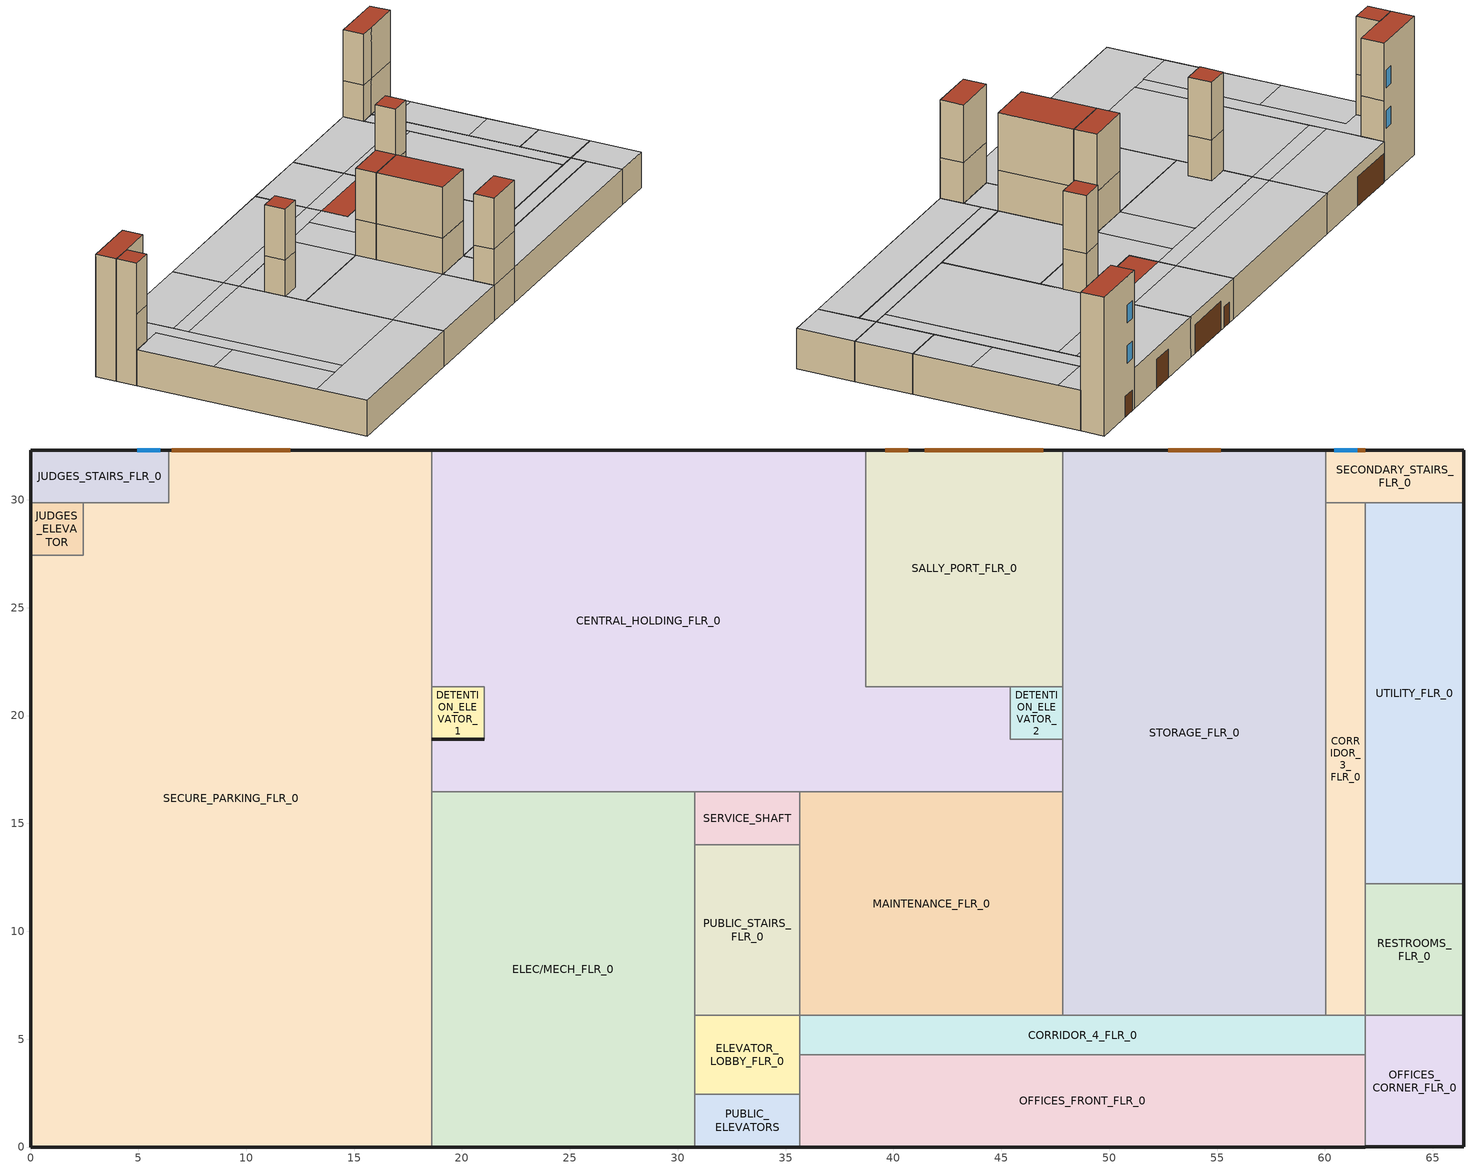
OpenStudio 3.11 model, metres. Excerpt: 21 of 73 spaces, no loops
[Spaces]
SECURE_PARKING_FLR_0
 floor ground (Foundation F 1.26W/m*K Perim 58.22m Area 579.16m2): 18.59,32.31 18.59,0 0,0 0,27.43 2.44,27.43 2.44,29.87 6.4,29.87 6.4,32.31 z0
 wall outside: 0,27.43 0,0 18.59,0 / 18.59,32.31 6.4,32.31 z0:4.27
 wall to CENTRAL_HOLDING_FLR_0: 18.59,21.34 18.59,32.31 / 18.59,16.46 18.59,18.9 z0:4.27
 wall to DETENTION_ELEVATOR_1: 18.59,18.9 18.59,21.34 z0:4.27
 wall to ELEC/MECH_FLR_0: 18.59,0 18.59,16.46 z0:4.27
 wall to JUDGES_ELEVATOR: 2.44,29.87 2.44,27.43 0,27.43 z0:4.27
 wall to JUDGES_STAIRS_FLR_0: 6.4,32.31 6.4,29.87 2.44,29.87 z0:4.27
 door: 12.04,32.31 6.55,32.31 z0:3.05
 ceiling to RESTROOMS_1_FLR_1: 4.57,6.1 4.57,18.29 0,18.29 0,6.1 z4.27
 ceiling to CLERK_1_FLR_1: 18.59,6.1 18.59,24.38 6.4,24.38 6.4,6.1 z4.27
 ceiling to CORRIDOR_2_FLR_1: 18.59,24.38 18.59,26.21 6.4,26.21 6.4,24.38 z4.27
 ceiling to ENTRANCE_LOBBY_FLR_1: 18.59,0 18.59,6.1 0,6.1 0,0 z4.27
 ceiling to CORRIDOR_1_FLR_1: 6.4,6.1 6.4,29.87 2.44,29.87 2.44,27.43 4.57,27.43 4.57,6.1 z4.27
 ceiling to CONFERENCE_FLR_1: 4.57,18.29 4.57,27.43 0,27.43 0,18.29 z4.27
 ceiling to COURT_ADMIN_FLR_1: 18.59,26.21 18.59,32.31 6.4,32.31 6.4,26.21 z4.27
ELEC/MECH_FLR_0
 floor ground (Foundation F 1.26W/m*K Perim 12.19m Area 200.67m2): 30.78,16.46 30.78,0 18.59,0 18.59,16.46 z0
 wall outside: 18.59,0 30.78,0 z0:4.27
 wall to CENTRAL_HOLDING_FLR_0: 30.78,16.46 18.59,16.46 z0:4.27
 wall to SERVICE_SHAFT: 30.78,14.02 30.78,16.46 z0:4.27
 wall to PUBLIC_STAIRS_FLR_0: 30.78,6.1 30.78,14.02 z0:4.27
 wall to ELEVATOR_LOBBY_FLR_0: 30.78,2.44 30.78,6.1 z0:4.27
 wall to PUBLIC_ELEVATORS: 30.78,0 30.78,2.44 z0:4.27
 ceiling to ENTRANCE_LOBBY_FLR_1: 30.78,0 30.78,6.1 18.59,6.1 18.59,0 z4.27
 ceiling to CLERK_2_FLR_1: 30.78,6.1 30.78,16.46 18.59,16.46 18.59,6.1 z4.27
PUBLIC_ELEVATORS
 floor ground (Foundation F 1.26W/m*K Perim 4.88m Area 11.89m2): 35.66,2.44 35.66,0 30.78,0 30.78,2.44 z0
 wall outside: 30.78,0 35.66,0 z0:4.27; 30.78,0 35.66,0 z8.53:14.63
 wall to ELEVATOR_LOBBY_FLR_1: 35.66,2.44 30.78,2.44 z4.27:8.53
 wall to OFFICE_1_FLR_1: 35.66,0 35.66,2.44 z4.27:8.53
 wall to SECURITY_SCREENING_FLR_1: 30.78,0 35.66,0 z4.27:8.53
 wall to ENTRANCE_LOBBY_FLR_1: 30.78,2.44 30.78,0 z4.27:8.53
 wall to COURTROOM_WAITING_1_FLR2: 30.78,2.44 30.78,0 z8.53:14.63
 wall to OFFICES_FRONT_FLR_0: 35.66,0 35.66,2.44 z0:4.27
 wall to COURTROOM_WAITING_2_FLR2: 35.66,0 35.66,2.44 z8.53:14.63
 wall to ELEVATOR_LOBBY_FLR_0: 35.66,2.44 30.78,2.44 z0:4.27
 wall to ELEVATOR_LOBBY_FLR_2: 35.66,2.44 30.78,2.44 z8.53:14.63
 roof outside: 35.66,0 35.66,2.44 30.78,2.44 30.78,0 z14.63
OFFICES_FRONT_FLR_0
 floor ground (Foundation F 1.26W/m*K Perim 26.21m Area 111.86m2): 61.87,4.27 61.87,0 35.66,0 35.66,4.27 z0
 wall outside: 35.66,0 61.87,0 z0:4.27
 wall to ELEVATOR_LOBBY_FLR_0: 35.66,4.27 35.66,2.44 z0:4.27
 wall to CORRIDOR_4_FLR_0: 61.87,4.27 35.66,4.27 z0:4.27
 wall to OFFICES_CORNER_FLR_0: 61.87,0 61.87,4.27 z0:4.27
 ceiling to OFFICE_1_FLR_1: 61.87,0 61.87,4.27 35.66,4.27 35.66,0 z4.27
OFFICES_CORNER_FLR_0
 floor ground (Foundation F 1.26W/m*K Perim 10.67m Area 27.87m2): 66.45,6.1 66.45,0 61.87,0 61.87,6.1 z0
 wall outside: 61.87,0 66.45,0 66.45,6.1 z0:4.27
 wall to CORRIDOR_4_FLR_0: 61.87,6.1 61.87,4.27 z0:4.27
 wall to RESTROOMS_FLR_0: 66.45,6.1 61.87,6.1 z0:4.27
 ceiling to OFFICE_2_FLR_1: 66.45,0 66.45,6.1 61.87,6.1 61.87,0 z4.27
ELEVATOR_LOBBY_FLR_0
 floor ground (Foundation F 1.26W/m*K Perim 0.0m Area 17.84m2): 35.66,6.1 35.66,2.44 30.78,2.44 30.78,6.1 z0
 wall to PUBLIC_STAIRS_FLR_0: 35.66,6.1 30.78,6.1 z0:4.27
 wall to CORRIDOR_4_FLR_0: 35.66,4.27 35.66,6.1 z0:4.27
 ceiling to ELEVATOR_LOBBY_FLR_1: 35.66,2.44 35.66,6.1 30.78,6.1 30.78,2.44 z4.27
CORRIDOR_4_FLR_0
 floor ground (Foundation F 1.26W/m*K Perim 0.0m Area 47.94m2): 61.87,6.1 61.87,4.27 35.66,4.27 35.66,6.1 z0
 wall to MAINTENANCE_FLR_0: 47.85,6.1 35.66,6.1 z0:4.27
 wall to STORAGE_FLR_0: 60.05,6.1 47.85,6.1 z0:4.27
 wall to CORRIDOR_3_FLR_0: 61.87,6.1 60.05,6.1 z0:4.27
 ceiling to CORRIDOR_4_FLR_1: 61.87,4.27 61.87,6.1 35.66,6.1 35.66,4.27 z4.27
PUBLIC_STAIRS_FLR_0
 floor ground (Foundation F 1.26W/m*K Perim 0.0m Area 38.65m2): 35.66,14.02 35.66,6.1 30.78,6.1 30.78,14.02 z0
 wall to SERVICE_SHAFT: 35.66,14.02 30.78,14.02 z0:14.63
 wall to LAW_LIBRARY_FLR_1: 35.66,6.1 35.66,14.02 z4.27:8.53
 wall to ELEVATOR_LOBBY_FLR_1: 30.78,6.1 35.66,6.1 z4.27:8.53
 wall to CLERK_2_FLR_1: 30.78,14.02 30.78,6.1 z4.27:8.53
 wall to MAINTENANCE_FLR_0: 35.66,6.1 35.66,14.02 z0:4.27
 wall to ELEVATOR_LOBBY_FLR_2: 30.78,6.1 35.66,6.1 z8.53:14.63
 wall to COURTROOM_2_FLR_2: 30.78,14.02 30.78,6.1 z8.53:14.63
 wall to COURTROOM_3_FLR_2: 35.66,6.1 35.66,14.02 z8.53:14.63
 roof outside: 35.66,6.1 35.66,14.02 30.78,14.02 30.78,6.1 z14.63
MAINTENANCE_FLR_0
 floor ground (Foundation F 1.26W/m*K Perim 0.0m Area 126.35m2): 47.85,16.46 47.85,6.1 35.66,6.1 35.66,16.46 z0
 wall to CENTRAL_HOLDING_FLR_0: 47.85,16.46 35.66,16.46 z0:4.27
 wall to STORAGE_FLR_0: 47.85,6.1 47.85,16.46 z0:4.27
 wall to SERVICE_SHAFT: 35.66,16.46 35.66,14.02 z0:4.27
 ceiling to LAW_LIBRARY_FLR_1: 47.85,6.1 47.85,16.46 35.66,16.46 35.66,6.1 z4.27
STORAGE_FLR_0
 floor ground (Foundation F 1.26W/m*K Perim 12.19m Area 319.59m2): 60.05,32.31 60.05,6.1 47.85,6.1 47.85,32.31 z0
 wall outside: 60.05,32.31 47.85,32.31 z0:4.27
 wall to CENTRAL_HOLDING_FLR_0: 47.85,18.9 47.85,16.46 z0:4.27
 wall to DETENTION_ELEVATOR_2: 47.85,21.34 47.85,18.9 z0:4.27
 wall to SALLY_PORT_FLR_0: 47.85,32.31 47.85,21.34 z0:4.27
 wall to SECONDARY_STAIRS_FLR_0: 60.05,29.87 60.05,32.31 z0:4.27
 wall to CORRIDOR_3_FLR_0: 60.05,6.1 60.05,29.87 z0:4.27
 door: 55.17,32.31 52.73,32.31 z0:3.05
 ceiling to CORRIDOR_2_FLR_1: 60.05,24.38 60.05,26.21 47.85,26.21 47.85,24.38 z4.27
 ceiling to COURT_ADMIN_FLR_1: 60.05,26.21 60.05,32.31 47.85,32.31 47.85,26.21 z4.27
 ceiling to JURY_ASSEMBLY_FLR_1: 60.05,6.1 60.05,24.38 47.85,24.38 47.85,6.1 z4.27
CORRIDOR_3_FLR_0
 floor ground (Foundation F 1.26W/m*K Perim 0.0m Area 43.48m2): 61.87,29.87 61.87,6.1 60.05,6.1 60.05,29.87 z0
 wall to SECONDARY_STAIRS_FLR_0: 61.87,29.87 60.05,29.87 z0:4.27
 wall to UTILITY_FLR_0: 61.87,12.19 61.87,29.87 z0:4.27
 wall to RESTROOMS_FLR_0: 61.87,6.1 61.87,12.19 z0:4.27
 ceiling to CORRIDOR_3_FLR_1: 61.87,6.1 61.87,29.87 60.05,29.87 60.05,6.1 z4.27
RESTROOMS_FLR_0
 floor ground (Foundation F 1.26W/m*K Perim 6.1m Area 27.87m2): 66.45,12.19 66.45,6.1 61.87,6.1 61.87,12.19 z0
 wall outside: 66.45,6.1 66.45,12.19 z0:4.27
 wall to UTILITY_FLR_0: 66.45,12.19 61.87,12.19 z0:4.27
 ceiling to RESTROOMS_2_FLR_1: 66.45,6.1 66.45,12.19 61.87,12.19 61.87,6.1 z4.27
UTILITY_FLR_0
 floor ground (Foundation F 1.26W/m*K Perim 17.68m Area 80.83m2): 66.45,29.87 66.45,12.19 61.87,12.19 61.87,29.87 z0
 wall outside: 66.45,12.19 66.45,29.87 z0:4.27
 wall to SECONDARY_STAIRS_FLR_0: 66.45,29.87 61.87,29.87 z0:4.27
 ceiling to RESTROOMS_2_FLR_1: 66.45,12.19 66.45,18.29 61.87,18.29 61.87,12.19 z4.27
 ceiling to BREAK_ROOM_FLR_1: 66.45,18.29 66.45,27.43 61.87,27.43 61.87,18.29 z4.27
 ceiling to UTILITY_FLR_1: 66.45,27.43 66.45,29.87 61.87,29.87 61.87,27.43 z4.27
SERVICE_SHAFT
 floor ground (Foundation F 1.26W/m*K Perim 0.0m Area 11.89m2): 35.66,16.46 35.66,14.02 30.78,14.02 30.78,16.46 z0
 wall to STORAGE_FLR_1: 35.66,16.46 30.78,16.46 z4.27:8.53
 wall to LAW_LIBRARY_FLR_1: 35.66,14.02 35.66,16.46 z4.27:8.53
 wall to CLERK_2_FLR_1: 30.78,16.46 30.78,14.02 z4.27:8.53
 wall to COURTROOM_2_FLR_2: 30.78,16.46 30.78,14.02 z8.53:14.63
 wall to CENTRAL_HOLDING_FLR_0: 35.66,16.46 30.78,16.46 z0:4.27
 wall to STORAGE_FLR_2: 35.66,16.46 30.78,16.46 z8.53:14.63
 wall to COURTROOM_3_FLR_2: 35.66,14.02 35.66,16.46 z8.53:14.63
 roof outside: 35.66,14.02 35.66,16.46 30.78,16.46 30.78,14.02 z14.63
CENTRAL_HOLDING_FLR_0
 floor ground (Foundation F 1.26W/m*K Perim 22.56m Area 351.55m2): 38.71,32.31 38.71,21.34 45.42,21.34 45.42,18.9 47.85,18.9 47.85,16.46 18.59,16.46 18.59,18.9 21.03,18.9 21.03,21.34 18.59,21.34 18.59,32.31 z0
 wall outside: 21.03,18.9 18.59,18.9 / 38.71,32.31 18.59,32.31 z0:4.27
 wall to DETENTION_ELEVATOR_1: 18.59,21.34 21.03,21.34 21.03,18.9 z0:4.27
 wall to SALLY_PORT_FLR_0: 45.42,21.34 38.71,21.34 38.71,32.31 z0:4.27
 wall to DETENTION_ELEVATOR_2: 47.85,18.9 45.42,18.9 45.42,21.34 z0:4.27
 ceiling to LAW_LIBRARY_FLR_1: 47.85,16.46 47.85,18.9 45.42,18.9 45.42,21.34 38.71,21.34 38.71,24.38 35.66,24.38 35.66,16.46 z4.27
 ceiling to CORRIDOR_2_FLR_1: 38.71,24.38 38.71,26.21 18.59,26.21 18.59,24.38 z4.27
 ceiling to CLERK_2_FLR_1: 30.78,16.46 30.78,24.38 18.59,24.38 18.59,21.34 21.03,21.34 21.03,18.9 18.59,18.9 18.59,16.46 z4.27
 ceiling to COURT_ADMIN_FLR_1: 38.71,26.21 38.71,32.31 18.59,32.31 18.59,26.21 z4.27
 ceiling to STORAGE_FLR_1: 35.66,16.46 35.66,24.38 30.78,24.38 30.78,16.46 z4.27
DETENTION_ELEVATOR_1
 floor ground (Foundation F 1.26W/m*K Perim 0.0m Area 5.95m2): 21.03,21.34 21.03,18.9 18.59,18.9 18.59,21.34 z0
 wall outside: 18.59,18.9 21.03,18.9 z8.53:14.63
 wall to CLERK_2_FLR_1: 18.59,18.9 21.03,18.9 21.03,21.34 18.59,21.34 z4.27:8.53
 wall to CLERK_1_FLR_1: 18.59,21.34 18.59,18.9 z4.27:8.53
 wall to A/V_EVIDENCE_STORAGE_1_FLR_2: 21.03,21.34 18.59,21.34 z8.53:14.63
 wall to COURTFLOOR_HOLDING_1_FLR_2: 18.59,21.34 18.59,18.9 z8.53:14.63
 wall to COURTROOM_2_FLR_2: 21.03,18.9 21.03,21.34 z8.53:14.63
 roof outside: 21.03,18.9 21.03,21.34 18.59,21.34 18.59,18.9 z14.63
DETENTION_ELEVATOR_2
 floor ground (Foundation F 1.26W/m*K Perim 0.0m Area 5.95m2): 45.42,21.34 47.85,21.34 47.85,18.9 45.42,18.9 z0
 wall to JURY_ASSEMBLY_FLR_1: 47.85,18.9 47.85,21.34 z4.27:8.53
 wall to LAW_LIBRARY_FLR_1: 47.85,21.34 45.42,21.34 45.42,18.9 47.85,18.9 z4.27:8.53
 wall to SALLY_PORT_FLR_0: 47.85,21.34 45.42,21.34 z0:4.27
 wall to A/V_EVIDENCE_STORAGE_2_FLR_2: 47.85,21.34 45.42,21.34 z8.53:14.63
 wall to COURTFLOOR_HOLDING_2_FLR_2: 45.42,18.9 47.85,18.9 47.85,21.34 z8.53:14.63
 wall to COURTROOM_3_FLR_2: 45.42,21.34 45.42,18.9 z8.53:14.63
 roof outside: 47.85,18.9 47.85,21.34 45.42,21.34 45.42,18.9 z14.63
SALLY_PORT_FLR_0
 floor ground (Foundation F 1.26W/m*K Perim 9.14m Area 100.34m2): 47.85,32.31 47.85,21.34 38.71,21.34 38.71,32.31 z0
 wall outside: 47.85,32.31 38.71,32.31 z0:4.27
 door: 46.94,32.31 41.45,32.31 z0:3.05; 40.69,32.31 39.62,32.31 z0:2.13
 ceiling to CORRIDOR_2_FLR_1: 47.85,24.38 47.85,26.21 38.71,26.21 38.71,24.38 z4.27
 ceiling to COURT_ADMIN_FLR_1: 47.85,26.21 47.85,32.31 38.71,32.31 38.71,26.21 z4.27
 roof outside: 47.85,21.34 47.85,24.38 38.71,24.38 38.71,21.34 z4.27
JUDGES_ELEVATOR
 floor ground (Foundation F 1.26W/m*K Perim 2.44m Area 5.95m2): 2.44,29.87 2.44,27.43 0,27.43 0,29.87 z0
 wall outside: 0,29.87 0,27.43 z0:14.63
 wall to JUDGES_STAIRS_FLR_0: 2.44,29.87 0,29.87 z4.27:14.63; 2.44,29.87 0,29.87 z0:4.27
 wall to CONFERENCE_FLR_1: 0,27.43 2.44,27.43 z4.27:8.53
 wall to CORRIDOR_1_FLR_1: 2.44,27.43 2.44,29.87 z4.27:8.53
 wall to CORRIDOR_1_FLR_2: 2.44,27.43 2.44,29.87 z8.53:14.63
 wall to JURY_DELIBERATION_1_FLOOR_2: 0,27.43 2.44,27.43 z8.53:14.63
 roof outside: 2.44,27.43 2.44,29.87 0,29.87 0,27.43 z14.63
JUDGES_STAIRS_FLR_0
 floor ground (Foundation F 1.26W/m*K Perim 8.84m Area 15.61m2): 6.4,32.31 6.4,29.87 0,29.87 0,32.31 z0
 wall outside: 6.4,32.31 0,32.31 0,29.87 z0:14.63
 wall to CORRIDOR_1_FLR_1: 2.44,29.87 6.4,29.87 z4.27:8.53
 wall to COURT_ADMIN_FLR_1: 6.4,29.87 6.4,32.31 z4.27:8.53
 wall to CORRIDOR_1_FLR_2: 2.44,29.87 6.4,29.87 z8.53:14.63
 wall to JUDGES_CHAMBER_1_FLR_2: 6.4,29.87 6.4,32.31 z8.53:14.63
 window: 6.02,32.31 4.95,32.31 z9.75:11.58; 6.02,32.31 4.95,32.31 z5.49:7.32
 roof outside: 6.4,29.87 6.4,32.31 0,32.31 0,29.87 z14.63
SECONDARY_STAIRS_FLR_0
 floor ground (Foundation F 1.26W/m*K Perim 8.84m Area 15.61m2): 66.45,32.31 66.45,29.87 60.05,29.87 60.05,32.31 z0
 wall outside: 66.45,29.87 66.45,32.31 60.05,32.31 z0:14.63
 wall to COURT_ADMIN_FLR_1: 60.05,32.31 60.05,29.87 z4.27:8.53
 wall to CORRIDOR_3_FLR_1: 60.05,29.87 61.87,29.87 z4.27:8.53
 wall to UTILITY_FLR_1: 61.87,29.87 66.45,29.87 z4.27:8.53
 wall to CORRIDOR_3_FLR_2: 60.05,29.87 61.87,29.87 z8.53:14.63
 wall to JUDGES_CHAMBER_4_FLR_2: 60.05,32.31 60.05,29.87 z8.53:14.63
 wall to UTILITY_FLR_2: 61.87,29.87 66.45,29.87 z8.53:14.63
 window: 61.49,32.31 60.43,32.31 z9.75:11.58; 61.49,32.31 60.43,32.31 z5.49:7.32
 door: 61.87,32.31 60.43,32.31 z0:2.13
 roof outside: 66.45,29.87 66.45,32.31 60.05,32.31 60.05,29.87 z14.63
[Building]
-Courthouse-ASHRAE 169-2013-5B created: 2026-08-07 16:11:56 -0400: Nominal Floor to Floor Height {m}=6.76792e-17; Default Construction Set=DOE Ref 1980-2004 - Courthouse - ASHRAE 169-2013-5B; Standards Number of Stories=3; Standards Number of Above Ground Stories=2; Standards Building Type=Courthouse
[Site]
Denver-Aurora-Buckley AFB_CO_USA: Latitude {deg}=39.72; Longitude {deg}=-104.75; Time Zone {hr}=-7; Elevation {m}=1726
[ClimateZones]
Climate Zone Institution Name 1=ASHRAE; Climate Zone Document Name 1=ANSI/ASHRAE Standard 169; Climate Zone Document Year 1=2006; Climate Zone Value 1=5B
[SizingPeriod:DesignDay] Barometric Pressure {Pa}=82237; Rain Indicator=No; Snow Indicator=No; Day of Month=21; Daylight Saving Time Indicator=No; Humidity Condition Type=Wetbulb; Dry-Bulb Temperature Range Modifier Type=DefaultMultipliers
Name | Maximum Dry-Bulb Temperature {C} | Daily Dry-Bulb Temperature Range {deltaC} | Wind Speed {m/s} | Wind Direction {deg} | Month | Day Type | Wetbulb or DewPoint at Maximum Dry-Bulb {C} | Solar Model Indicator | ASHRAE Clear Sky Optical Depth for Beam Irradiance | ASHRAE Clear Sky Optical Depth for Diffuse Irradiance | Sky Clearness
Denver-Aurora-Buckley.AFB_CO_USA Ann Clg .4% Condns DB=>MWB | 33.9 | 14.8 | 3.6 | 30 | 7 | SummerDesignDay | 15 | ASHRAETau | 0.423 | 2.02
Denver-Aurora-Buckley.AFB_CO_USA Ann Clg .4% Condns WB=>MDB | 26.3 | 14.8 | 3.6 | 30 | 7 | SummerDesignDay | 17.9 | ASHRAETau | 0.423 | 2.02
Denver-Aurora-Buckley.AFB_CO_USA Ann Htg 99.6% Condns DB | -17.9 | 0 | 2.5 | 180 | 12 | WinterDesignDay | -17.9 | ASHRAEClearSky |  |  | 0
[Site:WaterMainsTemperature]
Calculation Method=Correlation; Annual Average Outdoor Air Temperature {C}=9.95; Maximum Difference In Monthly Average Outdoor Air Temperatures {deltaC}=23.7; Temperature Multiplier=1; Temperature Offset {deltaC}=0
[Site:GroundTemperature:Shallow]
-0.7, 1.3, 5.2, 8.9, 16, 19.7, 20.7, 18.8, 14.5, 9.1, 3.7, 0.2
[Site:GroundTemperature:Deep]
4.9, 4.6, 5.6, 7, 10.5, 13.2, 14.9, 15.4, 14.3, 12.1, 9.2, 6.7
[Site:GroundTemperature:FCfactorMethod]
January Ground Temperature {C}=7.1; February Ground Temperature {C}=3; March Ground Temperature {C}=-1; April Ground Temperature {C}=0.8; May Ground Temperature {C}=-0.2; June Ground Temperature {C}=4.8; July Ground Temperature {C}=6.1; August Ground Temperature {C}=13.7; September Ground Temperature {C}=22.2; October Ground Temperature {C}=22.7; November Ground Temperature {C}=21.7; December Ground Temperature {C}=18.5
[Construction]
Typical Insulated Exterior Mass Floor: Typical Insulation R-4.75, 4 in. Normalweight Concrete Floor, Typical Carpet Pad
Typical Insulated Exterior Mass Wall R-7.14: 1IN Stucco, 8IN CONCRETE HW RefBldg, Typical Insulation R-4.75, 1/2IN Gypsum
Typical IEAD Roof R-19.61: Roof Membrane, Typical Insulation R-18.49, Metal Roof Surface
Typical Interior Floor: 100mm Normalweight concrete floor, CP02 CARPET PAD
Typical Interior Wall: G01 13mm gypsum board, G01 13mm gypsum board
Typical Interior Ceiling: CP02 CARPET PAD, 100mm Normalweight concrete floor
Typical Insulated Carpeted 6in Slab Floor: 6 in. Normalweight Concrete Floor, Typical Carpet Pad
Typical Insulated Basement Mass Wall R-10.0: Typical Insulation R-8.45, 8 in. Concrete Block Basement Wall
U 0.59 SHGC 0.39 Simple Glazing: U 0.59 SHGC 0.39 Simple Glazing
Typical Insulated Metal Door: F08 Metal surface, Typical Insulation
U 0.88 SHGC 0.16 Sgl Ref-A-L Clr 6mm: REF A CLEAR LO 6MM
Typical Overhead Door: Typical Insulation
Typical Interior Window: Clear 3mm
Typical Interior Door; Typical Interior Partition: G05 25mm wood
InteriorFurnishings: Std Wood 6inch
[Material]
Name | Roughness | Thickness {m} | Conductivity {W/m-K} | Density {kg/m3} | Specific Heat {J/kg-K} | Thermal Absorptance | Solar Absorptance | Visible Absorptance
1IN Stucco | Smooth | 0.0253 | 0.6918 | 1858 | 837 | 0.9 | 0.92 | 0.92
1/2IN Gypsum | Smooth | 0.0127 | 0.16 | 784.9 | 830 | 0.9 | 0.4 | 0.4
Roof Membrane | VeryRough | 0.0095 | 0.16 | 1121.29 | 1460 | 0.9 | 0.7 | 0.7
F08 Metal surface; Metal Roof Surface | Smooth | 0.0008 | 45.28 | 7824 | 500 | 0.9 | 0.7 | 0.7
G05 25mm wood | MediumSmooth | 0.0254 | 0.15 | 608 | 1630 | 0.9 | 0.5 | 0.5
100mm Normalweight concrete floor | MediumSmooth | 0.1016 | 2.31 | 2322 | 832
G01 13mm gypsum board | Smooth | 0.0127 | 0.16 | 800 | 1090 | 0.9 | 0.7 | 0.5
4 in. Normalweight Concrete Floor | MediumRough | 0.1016 | 2.31 | 2322 | 832 | 0.9 | 0.7 | 0.7
8IN CONCRETE HW RefBldg | Rough | 0.2032 | 1.311 | 2240 | 836.8 | 0.9 | 0.7 | 0.7
6 in. Normalweight Concrete Floor | MediumRough | 0.1524 | 2.31 | 2322 | 832 | 0.9 | 0.7 | 0.7
8 in. Concrete Block Basement Wall | MediumRough | 0.2032 | 1.326 | 1842 | 912 | 0.9 | 0.7 | 0.7
Std Wood 6inch | MediumSmooth | 0.15 | 0.12 | 540 | 1210 | 0.9 | 0.7 | 0.7
[Material:NoMass] Roughness=Smooth; Thermal Absorptance=0.9
Name | Thermal Resistance {m2-K/W} | Solar Absorptance | Visible Absorptance
CP02 CARPET PAD | 0.1 | 0.8 | 0.8
Typical Insulation R-4.75 | 0.837294 | 0.7 | 0.7
Typical Carpet Pad | 0.21648 | 0.7 | 0.8
Typical Insulation R-18.49 | 3.25638 | 0.7 | 0.7
Typical Insulation R-8.45 | 1.4881 | 0.7 | 0.7
Typical Insulation | 0.0282222 | 0.7 | 0.7
[WindowMaterial:Glazing] Optical Data Type=SpectralAverage; Infrared Transmittance at Normal Incidence=0; Front Side Infrared Hemispherical Emissivity=0.84; Conductivity {W/m-K}=0.9; Dirt Correction Factor for Solar and Visible Transmittance=1; Solar Diffusing=No
Name | Thickness {m} | Solar Transmittance at Normal Incidence | Front Side Solar Reflectance at Normal Incidence | Back Side Solar Reflectance at Normal Incidence | Visible Transmittance at Normal Incidence | Front Side Visible Reflectance at Normal Incidence | Back Side Visible Reflectance at Normal Incidence | Back Side Infrared Hemispherical Emissivity
Clear 3mm | 0.003 | 0.837 | 0.075 | 0 | 0.898 | 0.081 | 0 | 0.84
REF A CLEAR LO 6MM | 0.006 | 0.066 | 0.341 | 0.493 | 0.08 | 0.41 | 0.37 | 0.4
[Construction:FfactorGroundFloor] F-Factor {W/m-K}=1.26344
Name | Area {m2} | PerimeterExposed {m}
Foundation F 1.26W/m*K Perim 0.0m Area 38.65m2 | 38.6477 | 0
Foundation F 1.26W/m*K Perim 0.0m Area 47.94m2 | 47.938 | 0
Foundation F 1.26W/m*K Perim 6.1m Area 27.87m2 | 27.8709 | 6.096
Foundation F 1.26W/m*K Perim 0.0m Area 17.84m2 | 17.8374 | 0
Foundation F 1.26W/m*K Perim 26.21m Area 111.86m2 | 111.855 | 26.2128
Foundation F 1.26W/m*K Perim 4.88m Area 11.89m2 | 11.8916 | 4.8768
Foundation F 1.26W/m*K Perim 0.0m Area 43.48m2 | 43.4786 | 0
Foundation F 1.26W/m*K Perim 12.19m Area 200.67m2 | 200.671 | 12.192
Foundation F 1.26W/m*K Perim 0.0m Area 126.35m2 | 126.348 | 0
Foundation F 1.26W/m*K Perim 2.44m Area 5.95m2 | 5.94579 | 2.4384
Foundation F 1.26W/m*K Perim 10.67m Area 27.87m2 | 27.8709 | 10.668
Foundation F 1.26W/m*K Perim 8.84m Area 15.61m2 | 15.6077 | 8.8392
Foundation F 1.26W/m*K Perim 22.56m Area 351.55m2 | 351.545 | 22.5552
Foundation F 1.26W/m*K Perim 12.19m Area 319.59m2 | 319.586 | 12.192
Foundation F 1.26W/m*K Perim 0.0m Area 11.89m2 | 11.8916 | 0
Foundation F 1.26W/m*K Perim 0.0m Area 5.95m2 | 5.94579 | 0
Foundation F 1.26W/m*K Perim 9.14m Area 100.34m2 | 100.335 | 9.144
Foundation F 1.26W/m*K Perim 17.68m Area 80.83m2 | 80.8256 | 17.6784
Foundation F 1.26W/m*K Perim 58.22m Area 579.16m2 | 579.158 | 58.2168
[DefaultConstructionSet]
DOE Ref 1980-2004 - Courthouse - ASHRAE 169-2013-5B: Default Exterior Surface Constructions=Default Surface Constructions 1; Default Interior Surface Constructions=Default Surface Constructions 2; Default Ground Contact Surface Constructions=Default Surface Constructions 3; Default Exterior SubSurface Constructions=Default Sub Surface Constructions 1; Default Interior SubSurface Constructions=Default Sub Surface Constructions 2; Interior Partition Construction=Typical Interior Partition
[DefaultSurfaceConstructions]
Name | Floor Construction | Wall Construction | Roof Ceiling Construction
Default Surface Constructions 1 | Typical Insulated Exterior Mass Floor | Typical Insulated Exterior Mass Wall R-7.14 | Typical IEAD Roof R-19.61
Default Surface Constructions 2 | Typical Interior Floor | Typical Interior Wall | Typical Interior Ceiling
Default Surface Constructions 3 | Typical Insulated Carpeted 6in Slab Floor | Typical Insulated Basement Mass Wall R-10.0
[DefaultSubSurfaceConstructions]
Name | Fixed Window Construction | Operable Window Construction | Door Construction | Glass Door Construction | Overhead Door Construction | Tubular Daylight Dome Construction | Tubular Daylight Diffuser Construction
Default Sub Surface Constructions 1 | U 0.59 SHGC 0.39 Simple Glazing | U 0.59 SHGC 0.39 Simple Glazing | Typical Insulated Metal Door | U 0.88 SHGC 0.16 Sgl Ref-A-L Clr 6mm | Typical Overhead Door | Typical Interior Window | Typical Interior Window
Default Sub Surface Constructions 2 | Typical Interior Window | Typical Interior Window | Typical Interior Door
[WindowMaterial:SimpleGlazingSystem]
U 0.59 SHGC 0.39 Simple Glazing: U-Factor {W/m2-K}=3.35018; Solar Heat Gain Coefficient=0.39; Visible Transmittance=0.81
[ThermostatSetpoint:DualSetpoint]
Name | Heating Setpoint Temperature Schedule | Cooling Setpoint Temperature Schedule
Cell Thermostat 1; Corridor Thermostat 5; Corridor Thermostat 8; Utility Thermostat 1; Elevator Lobby Thermostat 1; Stairs Thermostat 1; Storage Thermostat 3; Office Thermostat 8; Office Thermostat 9; Stairs Thermostat 2; Restrooms Thermostat 5; Parking Thermostat 1; Stairs Thermostat 3; Parking Thermostat 2; Storage Thermostat 4; Utility Thermostat 2 | Courthouse HTGSETP | Courthouse CLGSETP
Elevator Shaft Thermostat 1; Elevator Shaft Thermostat 2; Elevator Shaft Thermostat 3; Elevator Shaft Thermostat 4; Service Shaft Thermostat 1
[BuildingStory] Nominal Floor to Floor Height {m}=4.2672
Name | Nominal Z Coordinate {m}
Building Story 1 | 4.2672
Building Story 0 | 0
[Space]
Name | Space Type | Building Story | Thermal Zone
SECURE_PARKING_FLR_0 | Parking | Building Story 0 | SECURE_PARKING_FLR_0 ZN
ELEC/MECH_FLR_0 | Utility | Building Story 0 | ELEC/MECH_FLR_0 ZN
PUBLIC_ELEVATORS | Elevator Shaft | Building Story 0 | PUBLIC_ELEVATORS ZN
OFFICES_FRONT_FLR_0 | Office | Building Story 0 | OFFICES_FRONT_FLR_0 ZN
OFFICES_CORNER_FLR_0 | Office | Building Story 0 | OFFICES_CORNER_FLR_0 ZN
ELEVATOR_LOBBY_FLR_0 | Elevator Lobby | Building Story 0 | ELEVATOR_LOBBY_FLR_0 ZN
CORRIDOR_4_FLR_0 | Corridor | Building Story 0 | CORRIDOR_4_FLR_0 ZN
PUBLIC_STAIRS_FLR_0 | Stairs | Building Story 0 | PUBLIC_STAIRS_FLR_0 ZN
MAINTENANCE_FLR_0 | Storage | Building Story 0 | MAINTENANCE_FLR_0 ZN
STORAGE_FLR_0 | Storage | Building Story 0 | STORAGE_FLR_0 ZN
CORRIDOR_3_FLR_0 | Corridor | Building Story 0 | CORRIDOR_3_FLR_0 ZN
RESTROOMS_FLR_0 | Restrooms | Building Story 0 | RESTROOMS_FLR_0 ZN
UTILITY_FLR_0 | Utility | Building Story 0 | UTILITY_FLR_0 ZN
SERVICE_SHAFT | Service Shaft | Building Story 0 | SERVICE_SHAFT ZN
CENTRAL_HOLDING_FLR_0 | Cell | Building Story 0 | CENTRAL_HOLDING_FLR_0 ZN
DETENTION_ELEVATOR_1 | Elevator Shaft | Building Story 1 | DETENTION_ELEVATOR_1 ZN
DETENTION_ELEVATOR_2 | Elevator Shaft | Building Story 1 | DETENTION_ELEVATOR_2 ZN
SALLY_PORT_FLR_0 | Parking | Building Story 0 | SALLY_PORT_FLR_0 ZN
JUDGES_ELEVATOR | Elevator Shaft | Building Story 0 | JUDGES_ELEVATOR ZN
JUDGES_STAIRS_FLR_0 | Stairs | Building Story 0 | JUDGES_STAIRS_FLR_0 ZN
SECONDARY_STAIRS_FLR_0 | Stairs | Building Story 0 | SECONDARY_STAIRS_FLR_0 ZN
[SpaceType] Standards Building Type=Courthouse
Name | Default Schedule Set | Design Specification Outdoor Air Object | Standards Space Type
Cell | Cell Schedule Set | Cell Ventilation | Cell
Corridor | Corridor Schedule Set | Corridor Ventilation | Corridor
Elevator Lobby | Elevator Lobby Schedule Set | Elevator Lobby Ventilation | Elevator Lobby
Elevator Shaft | Elevator Shaft Schedule Set | Elevator Shaft Ventilation | Elevator Shaft
Office | Office Schedule Set | Office Ventilation | Office
Parking | Parking Schedule Set | Parking Ventilation | Parking
Restrooms | Restrooms Schedule Set | Restrooms Ventilation | Restrooms
Service Shaft | Service Shaft Schedule Set | Service Shaft Ventilation | Service Shaft
Stairs | Stairs Schedule Set | Stairs Ventilation | Stairs
Storage | Storage Schedule Set | Storage Ventilation | Storage
Utility | Utility Schedule Set | Utility Ventilation | Utility
[People:Definition] Number of People Calculation Method=People/Area; Fraction Radiant=0.3; Thermal Comfort Model Type 1=AdaptiveASH55
Name | People per Space Floor Area {person/m2}
Cell People Definition | 0.215278
Elevator Lobby People Definition | 0.107639
Office People Definition | 0.0538196
[People] Work Efficiency Schedule=Work Efficiency Schedule; Clothing Insulation Calculation Method=ClothingInsulationSchedule; Clothing Insulation Schedule=Clothing Schedule; Air Velocity Schedule=Air Velocity Schedule; Multiplier=1
Name | People Definition | Space or SpaceType
Cell People | Cell People Definition | Cell
Elevator Lobby People | Elevator Lobby People Definition | Elevator Lobby
Office People | Office People Definition | Office
[Lights:Definition] Design Level Calculation Method=Watts/Area; Fraction Radiant=0.7; Fraction Visible=0.2; Return Air Fraction=0
Name | Watts per Space Floor Area {W/m2}
Corridor Lights Definition | 8.44967
Elevator Lobby Lights Definition | 21.9584
Office Lights Definition | 18.5893
Restrooms Lights Definition | 15.1771
Stairs Lights Definition | 10.1396
Storage Lights Definition | 13.6702
Utility Lights Definition | 25.349
[Lights] Fraction Replaceable=0
Name | Lights Definition | Space or SpaceType
Corridor Lights | Corridor Lights Definition | Corridor
Elevator Lobby Lights | Elevator Lobby Lights Definition | Elevator Lobby
Office Lights | Office Lights Definition | Office
Restrooms Lights | Restrooms Lights Definition | Restrooms
Stairs Lights | Stairs Lights Definition | Stairs
Storage Lights | Storage Lights Definition | Storage
Utility Lights | Utility Lights Definition | Utility
[ElectricEquipment:Definition] Design Level Calculation Method=Watts/Area; Fraction Latent=0; Fraction Radiant=0.5; Fraction Lost=0
Name | Watts per Space Floor Area {W/m2}
Corridor Elec Equip Definition | 3.12153
Elevator Lobby Elec Equip Definition; Restrooms Elec Equip Definition; Utility Elec Equip Definition | 2.90626
Office Elec Equip Definition | 9.3646
[ElectricEquipment]
Name | Electric Equipment Definition | Space or SpaceType
Corridor Elec Equip | Corridor Elec Equip Definition | Corridor
Elevator Lobby Elec Equip | Elevator Lobby Elec Equip Definition | Elevator Lobby
Office Elec Equip | Office Elec Equip Definition | Office
Restrooms Elec Equip | Restrooms Elec Equip Definition | Restrooms
Utility Elec Equip | Utility Elec Equip Definition | Utility
[DesignSpecification:OutdoorAir]
Name | Outdoor Air Method | Outdoor Air Flow per Person {m3/s-person} | Outdoor Air Flow per Floor Area {m3/s-m2} | Outdoor Air Flow Air Changes per Hour {1/hr}
Cell Ventilation; Office Ventilation | Sum | 0.00943895
Corridor Ventilation; Stairs Ventilation; Utility Ventilation | Sum |  | 0.000254
Elevator Lobby Ventilation | Sum | 0.00707921
Elevator Shaft Ventilation; Restrooms Ventilation; Service Shaft Ventilation |  | 0 | 0 | 0
Parking Ventilation | Sum |  | 0.00762
Storage Ventilation | Sum |  | 0.000762
[DefaultScheduleSet]
Name | Number of People Schedule | People Activity Level Schedule | Lighting Schedule | Electric Equipment Schedule
Cell Schedule Set | Courthouse CELL_OCC_SCH | Courthouse ACTIVITY_SCH | Courthouse GENERAL_LIGHT_SCH | Courthouse BLDG_EQUIP_SCH
Corridor Schedule Set; Elevator Lobby Schedule Set; Office Schedule Set; Restrooms Schedule Set; Storage Schedule Set | Courthouse OFFICE_OCC_SCH | Courthouse ACTIVITY_SCH | Courthouse GENERAL_LIGHT_SCH | Courthouse BLDG_EQUIP_SCH
Elevator Shaft Schedule Set; Service Shaft Schedule Set
Parking Schedule Set; Stairs Schedule Set; Utility Schedule Set |  |  | Courthouse GENERAL_LIGHT_SCH | Courthouse BLDG_EQUIP_SCH
[SpaceInfiltration:DesignFlowRate] Design Flow Rate Calculation Method=Flow/ExteriorArea; Flow per Exterior Surface Area {m3/s-m2}=0.000570329; Velocity Term Coefficient=0; Density Basis=Outdoor
Name | Space or SpaceType | Schedule | Constant Term Coefficient | Temperature Term Coefficient | Velocity Squared Term Coefficient
PUBLIC_STAIRS_FLR_0 HVAC On Infiltration | PUBLIC_STAIRS_FLR_0 | Infiltration HVAC On Schedule | -0.0445 | 0.0055 | 0.0295
PUBLIC_STAIRS_FLR_0 HVAC Off Infiltration | PUBLIC_STAIRS_FLR_0 | Infiltration HVAC Off Schedule | 0 | 0.0155 | 0.0344
RESTROOMS_FLR_0 HVAC On Infiltration | RESTROOMS_FLR_0 | Infiltration HVAC On Schedule | -0.0445 | 0.0055 | 0.0295
RESTROOMS_FLR_0 HVAC Off Infiltration | RESTROOMS_FLR_0 | Infiltration HVAC Off Schedule | 0 | 0.0155 | 0.0344
OFFICES_FRONT_FLR_0 HVAC On Infiltration | OFFICES_FRONT_FLR_0 | Infiltration HVAC On Schedule | -0.0445 | 0.0055 | 0.0295
OFFICES_FRONT_FLR_0 HVAC Off Infiltration | OFFICES_FRONT_FLR_0 | Infiltration HVAC Off Schedule | 0 | 0.0155 | 0.0344
PUBLIC_ELEVATORS HVAC On Infiltration | PUBLIC_ELEVATORS | Infiltration HVAC On Schedule | -0.0445 | 0.0055 | 0.0295
PUBLIC_ELEVATORS HVAC Off Infiltration | PUBLIC_ELEVATORS | Infiltration HVAC Off Schedule | 0 | 0.0155 | 0.0344
ELEC/MECH_FLR_0 HVAC On Infiltration | ELEC/MECH_FLR_0 | Infiltration HVAC On Schedule | -0.0445 | 0.0055 | 0.0295
ELEC/MECH_FLR_0 HVAC Off Infiltration | ELEC/MECH_FLR_0 | Infiltration HVAC Off Schedule | 0 | 0.0155 | 0.0344
JUDGES_ELEVATOR HVAC On Infiltration | JUDGES_ELEVATOR | Infiltration HVAC On Schedule | -0.0445 | 0.0055 | 0.0295
JUDGES_ELEVATOR HVAC Off Infiltration | JUDGES_ELEVATOR | Infiltration HVAC Off Schedule | 0 | 0.0155 | 0.0344
OFFICES_CORNER_FLR_0 HVAC On Infiltration | OFFICES_CORNER_FLR_0 | Infiltration HVAC On Schedule | -0.0445 | 0.0055 | 0.0295
OFFICES_CORNER_FLR_0 HVAC Off Infiltration | OFFICES_CORNER_FLR_0 | Infiltration HVAC Off Schedule | 0 | 0.0155 | 0.0344
SECONDARY_STAIRS_FLR_0 HVAC On Infiltration | SECONDARY_STAIRS_FLR_0 | Infiltration HVAC On Schedule | -0.0445 | 0.0055 | 0.0295
SECONDARY_STAIRS_FLR_0 HVAC Off Infiltration | SECONDARY_STAIRS_FLR_0 | Infiltration HVAC Off Schedule | 0 | 0.0155 | 0.0344
CENTRAL_HOLDING_FLR_0 HVAC On Infiltration | CENTRAL_HOLDING_FLR_0 | Infiltration HVAC On Schedule | -0.0445 | 0.0055 | 0.0295
CENTRAL_HOLDING_FLR_0 HVAC Off Infiltration | CENTRAL_HOLDING_FLR_0 | Infiltration HVAC Off Schedule | 0 | 0.0155 | 0.0344
JUDGES_STAIRS_FLR_0 HVAC On Infiltration | JUDGES_STAIRS_FLR_0 | Infiltration HVAC On Schedule | -0.0445 | 0.0055 | 0.0295
JUDGES_STAIRS_FLR_0 HVAC Off Infiltration | JUDGES_STAIRS_FLR_0 | Infiltration HVAC Off Schedule | 0 | 0.0155 | 0.0344
STORAGE_FLR_0 HVAC On Infiltration | STORAGE_FLR_0 | Infiltration HVAC On Schedule | -0.0445 | 0.0055 | 0.0295
STORAGE_FLR_0 HVAC Off Infiltration | STORAGE_FLR_0 | Infiltration HVAC Off Schedule | 0 | 0.0155 | 0.0344
SERVICE_SHAFT HVAC On Infiltration | SERVICE_SHAFT | Infiltration HVAC On Schedule | -0.0445 | 0.0055 | 0.0295
SERVICE_SHAFT HVAC Off Infiltration | SERVICE_SHAFT | Infiltration HVAC Off Schedule | 0 | 0.0155 | 0.0344
DETENTION_ELEVATOR_1 HVAC On Infiltration | DETENTION_ELEVATOR_1 | Infiltration HVAC On Schedule | -0.0445 | 0.0055 | 0.0295
DETENTION_ELEVATOR_1 HVAC Off Infiltration | DETENTION_ELEVATOR_1 | Infiltration HVAC Off Schedule | 0 | 0.0155 | 0.0344
DETENTION_ELEVATOR_2 HVAC On Infiltration | DETENTION_ELEVATOR_2 | Infiltration HVAC On Schedule | -0.0445 | 0.0055 | 0.0295
DETENTION_ELEVATOR_2 HVAC Off Infiltration | DETENTION_ELEVATOR_2 | Infiltration HVAC Off Schedule | 0 | 0.0155 | 0.0344
SALLY_PORT_FLR_0 HVAC On Infiltration | SALLY_PORT_FLR_0 | Infiltration HVAC On Schedule | -0.0445 | 0.0055 | 0.0295
SALLY_PORT_FLR_0 HVAC Off Infiltration | SALLY_PORT_FLR_0 | Infiltration HVAC Off Schedule | 0 | 0.0155 | 0.0344
UTILITY_FLR_0 HVAC On Infiltration | UTILITY_FLR_0 | Infiltration HVAC On Schedule | -0.0445 | 0.0055 | 0.0295
UTILITY_FLR_0 HVAC Off Infiltration | UTILITY_FLR_0 | Infiltration HVAC Off Schedule | 0 | 0.0155 | 0.0344
SECURE_PARKING_FLR_0 HVAC On Infiltration | SECURE_PARKING_FLR_0 | Infiltration HVAC On Schedule | -0.0445 | 0.0055 | 0.0295
SECURE_PARKING_FLR_0 HVAC Off Infiltration | SECURE_PARKING_FLR_0 | Infiltration HVAC Off Schedule | 0 | 0.0155 | 0.0344
[ThermalZone] Use Ideal Air Loads=No
Name | Thermostat
CENTRAL_HOLDING_FLR_0 ZN | Cell Thermostat 1
CORRIDOR_3_FLR_0 ZN | Corridor Thermostat 5
CORRIDOR_4_FLR_0 ZN | Corridor Thermostat 8
DETENTION_ELEVATOR_1 ZN | Elevator Shaft Thermostat 1
DETENTION_ELEVATOR_2 ZN | Elevator Shaft Thermostat 2
ELEC/MECH_FLR_0 ZN | Utility Thermostat 1
ELEVATOR_LOBBY_FLR_0 ZN | Elevator Lobby Thermostat 1
JUDGES_ELEVATOR ZN | Elevator Shaft Thermostat 3
JUDGES_STAIRS_FLR_0 ZN | Stairs Thermostat 1
MAINTENANCE_FLR_0 ZN | Storage Thermostat 3
OFFICES_CORNER_FLR_0 ZN | Office Thermostat 8
OFFICES_FRONT_FLR_0 ZN | Office Thermostat 9
PUBLIC_ELEVATORS ZN | Elevator Shaft Thermostat 4
PUBLIC_STAIRS_FLR_0 ZN | Stairs Thermostat 2
RESTROOMS_FLR_0 ZN | Restrooms Thermostat 5
SALLY_PORT_FLR_0 ZN | Parking Thermostat 1
SECONDARY_STAIRS_FLR_0 ZN | Stairs Thermostat 3
SECURE_PARKING_FLR_0 ZN | Parking Thermostat 2
SERVICE_SHAFT ZN | Service Shaft Thermostat 1
STORAGE_FLR_0 ZN | Storage Thermostat 4
UTILITY_FLR_0 ZN | Utility Thermostat 2
[Sizing:Zone] Zone Cooling Design Supply Air Temperature Input Method=SupplyAirTemperature; Zone Cooling Design Supply Air Temperature {C}=14; Zone Cooling Design Supply Air Temperature Difference {deltaC}=11.11; Zone Heating Design Supply Air Temperature Input Method=SupplyAirTemperature; Zone Heating Design Supply Air Temperature {C}=40; Zone Heating Design Supply Air Temperature Difference {deltaC}=11.11; Zone Cooling Design Supply Air Humidity Ratio {kg-H2O/kg-air}=0.0085; Zone Heating Design Supply Air Humidity Ratio {kg-H2O/kg-air}=0.008; Cooling Design Air Flow Method=DesignDay; Heating Design Air Flow Method=DesignDay; Account for Dedicated Outdoor Air System=No; Dedicated Outdoor Air System Control Strategy=NeutralSupplyAir; Dedicated Outdoor Air Low Setpoint Temperature for Design {C}=autosize; Dedicated Outdoor Air High Setpoint Temperature for Design {C}=autosize; Zone Load Sizing Method=Sensible Load Only No Latent Load; Zone Latent Cooling Design Supply Air Humidity Ratio Input Method=HumidityRatioDifference; Zone Cooling Design Supply Air Humidity Ratio Difference {kgWater/kgDryAir}=0.005; Zone Latent Heating Design Supply Air Humidity Ratio Input Method=HumidityRatioDifference; Zone Humidification Design Supply Air Humidity Ratio Difference {kgWater/kgDryAir}=0.005; Sizing Option=Coincident; Heating Coil Sizing Method=None; Maximum Heating Capacity To Cooling Load Sizing Ratio {W/W}=1
DETENTION_ELEVATOR_1 ZN; DETENTION_ELEVATOR_2 ZN; JUDGES_ELEVATOR ZN; PUBLIC_ELEVATORS ZN; SALLY_PORT_FLR_0 ZN; SECURE_PARKING_FLR_0 ZN; SERVICE_SHAFT ZN
[AvailabilityManager:NightCycle] Applicability Schedule=Always On Discrete; Control Type=CycleOnAny; Thermostat Tolerance {deltaC}=1; Cycling Run Time {s}=1800
Availability Manager Night Cycle 1; Availability Manager Night Cycle 2; Availability Manager Night Cycle 3
[InternalMass:Definition]
Internal Mass Definition 1: Construction=InteriorFurnishings; Design Level Calculation Method=SurfaceArea/Area; Surface Area per Space Floor Area=2
[InternalMass] Internal Mass Definition=Internal Mass Definition 1; Multiplier=1
Name | Space or SpaceType
PUBLIC_STAIRS_FLR_0 Mass | PUBLIC_STAIRS_FLR_0
CORRIDOR_4_FLR_0 Mass | CORRIDOR_4_FLR_0
RESTROOMS_FLR_0 Mass | RESTROOMS_FLR_0
ELEVATOR_LOBBY_FLR_0 Mass | ELEVATOR_LOBBY_FLR_0
OFFICES_FRONT_FLR_0 Mass | OFFICES_FRONT_FLR_0
CORRIDOR_3_FLR_0 Mass | CORRIDOR_3_FLR_0
ELEC/MECH_FLR_0 Mass | ELEC/MECH_FLR_0
MAINTENANCE_FLR_0 Mass | MAINTENANCE_FLR_0
OFFICES_CORNER_FLR_0 Mass | OFFICES_CORNER_FLR_0
SECONDARY_STAIRS_FLR_0 Mass | SECONDARY_STAIRS_FLR_0
CENTRAL_HOLDING_FLR_0 Mass | CENTRAL_HOLDING_FLR_0
JUDGES_STAIRS_FLR_0 Mass | JUDGES_STAIRS_FLR_0
STORAGE_FLR_0 Mass | STORAGE_FLR_0
SALLY_PORT_FLR_0 Mass | SALLY_PORT_FLR_0
UTILITY_FLR_0 Mass | UTILITY_FLR_0
SECURE_PARKING_FLR_0 Mass | SECURE_PARKING_FLR_0
[Schedule:Constant]
Always On Discrete: Value=1
[Schedule:Ruleset]
Name | Default Day Schedule | Summer Design Day Schedule | Winter Design Day Schedule
Clothing Schedule | Clothing Schedule Default Winter Clothes
Air Velocity Schedule | Air Velocity Schedule Default
Work Efficiency Schedule | Work Efficiency Schedule Default
Courthouse OFFICE_OCC_SCH | Schedule Day 1
Courthouse ACTIVITY_SCH | Courthouse ACTIVITY_SCH Default | Courthouse ACTIVITY_SCH Summer Design Day | Courthouse ACTIVITY_SCH Winter Design Day
Courthouse GENERAL_LIGHT_SCH | Schedule Day 4
Courthouse BLDG_EQUIP_SCH | Schedule Day 5 | Courthouse BLDG_EQUIP_SCH Summer Design Day | Courthouse BLDG_EQUIP_SCH Winter Design Day
Courthouse HTGSETP | Courthouse HTGSETP Default | Courthouse HTGSETP Summer Design Day | Courthouse HTGSETP Winter Design Day
Courthouse CLGSETP | Courthouse CLGSETP Default | Courthouse CLGSETP Summer Design Day | Courthouse CLGSETP Winter Design Day
Courthouse CELL_OCC_SCH | Schedule Day 12
Infiltration HVAC On Schedule | Courthouse HVACOperationSched Default 1 | Courthouse HVACOperationSched Summer Design Day 1 | Courthouse HVACOperationSched Winter Design Day 1
Infiltration HVAC Off Schedule | Courthouse HVACOperationSched Default inverted | Courthouse HVACOperationSched Summer Design Day inverted 1 | Courthouse HVACOperationSched Winter Design Day inverted 1
[Schedule:Day]
Clothing Schedule Default Winter Clothes; Courthouse HVACOperationSched Default inverted: 24, 0, 1
Clothing Schedule Summer Clothes: 24, 0, 0.5
Air Velocity Schedule Default: 24, 0, 0.2
Work Efficiency Schedule Default; Schedule Day 1; Schedule Day 4; Schedule Day 5; Schedule Day 12: 24, 0, 0
Courthouse OFFICE_OCC_SCH Sat|Sun|Hol Day; Courthouse BLDG_EQUIP_SCH Winter Design Day; Courthouse CELL_OCC_SCH Sat|Sun|Hol Day; Courthouse HVACOperationSched Default 1: No, 24, 0, 0
Courthouse OFFICE_OCC_SCH Wkdy Day: No, 7, 0, 0, 8, 0, 0.25, 9, 0, 0.75, 12, 0, 0.9, 13, 0, 0.5, 14, 0, 0.75, 17, 0, 0.9, 18, 0, 0.5, 24, 0, 0
Courthouse ACTIVITY_SCH Default; Courthouse ACTIVITY_SCH Winter Design Day; Courthouse ACTIVITY_SCH Summer Design Day: No, 24, 0, 120
Courthouse GENERAL_LIGHT_SCH Sat|Sun|Hol Day: No, 24, 0, 0.05
Courthouse GENERAL_LIGHT_SCH Wkdy Day: No, 7, 0, 0.05, 19, 0, 1, 24, 0, 0.05
Courthouse BLDG_EQUIP_SCH Sat Day: No, 6, 0, 0.238136, 8, 0, 0.384143, 12, 0, 0.480179, 17, 0, 0.336125, 19, 0, 0.288107, 24, 0, 0.238136
Courthouse BLDG_EQUIP_SCH Summer Design Day: No, 24, 0, 1
Courthouse BLDG_EQUIP_SCH Sun Day: No, 6, 0, 0.238136, 18, 0, 0.288107, 24, 0, 0.238136
Courthouse BLDG_EQUIP_SCH Wkdy Day: No, 6, 0, 0.317515, 8, 0, 0.384143, 12, 0, 0.864322, 13, 0, 0.768286, 17, 0, 0.864322, 18, 0, 0.480179, 24, 0, 0.384143
Courthouse HTGSETP Default: No, 6, 0, 15.6, 22, 0, 21, 24, 0, 15.6
Courthouse HTGSETP Summer Design Day; Courthouse HTGSETP SmrDsn|Sun Day: No, 24, 0, 15.6
Courthouse HTGSETP Winter Design Day: No, 24, 0, 21
Courthouse CLGSETP Default; Courthouse CLGSETP Summer Design Day: No, 6, 0, 26.7, 22, 0, 24, 24, 0, 26.7
Courthouse CLGSETP Sat Day: No, 6, 0, 26.7, 18, 0, 24, 24, 0, 26.7
Courthouse CLGSETP Winter Design Day; Courthouse CLGSETP WntrDsn|Sun Day: No, 24, 0, 26.7
Courthouse CELL_OCC_SCH Wkdy Day: No, 7, 0, 0, 17, 0, 0.75, 24, 0, 0
Courthouse HVACOperationSched Summer Design Day 1; Courthouse HVACOperationSched SmrDsn|Wkdy Day 1: No, 6, 0, 0, 22, 0, 1, 24, 0, 0
Courthouse HVACOperationSched Winter Design Day 1; Courthouse HVACOperationSched WntrDsn|Sat Day 1: No, 6, 0, 0, 18, 0, 1, 24, 0, 0
Courthouse HVACOperationSched Summer Design Day inverted 1; Courthouse HVACOperationSched SmrDsn|Wkdy Day inverted 1: 6, 0, 1, 22, 0, 0, 24, 0, 1
Courthouse HVACOperationSched Winter Design Day inverted 1; Courthouse HVACOperationSched WntrDsn|Sat Day inverted 1: 6, 0, 1, 18, 0, 0, 24, 0, 1
[Schedule:Rule]
Name | Schedule Ruleset | Rule Order | Day Schedule | Date Specification Type | Start Month | Start Day | End Month | End Day | Apply Sunday | Apply Saturday | Apply Monday | Apply Tuesday | Apply Wednesday | Apply Thursday | Apply Friday
Schedule Rule 1 | Clothing Schedule | 0 | Clothing Schedule Summer Clothes | DateRange | 5 | 1 | 9 | 30
Schedule Rule 2 | Courthouse OFFICE_OCC_SCH | 1 | Courthouse OFFICE_OCC_SCH Sat|Sun|Hol Day | DateRange | 1 | 1 | 12 | 31 | Yes | Yes
Schedule Rule 3 | Courthouse OFFICE_OCC_SCH | 0 | Courthouse OFFICE_OCC_SCH Wkdy Day | DateRange | 1 | 1 | 12 | 31 |  |  | Yes | Yes | Yes | Yes | Yes
Schedule Rule 4 | Courthouse GENERAL_LIGHT_SCH | 1 | Courthouse GENERAL_LIGHT_SCH Sat|Sun|Hol Day | DateRange | 1 | 1 | 12 | 31 | Yes | Yes
Schedule Rule 5 | Courthouse GENERAL_LIGHT_SCH | 0 | Courthouse GENERAL_LIGHT_SCH Wkdy Day | DateRange | 1 | 1 | 12 | 31 |  |  | Yes | Yes | Yes | Yes | Yes
Schedule Rule 6 | Courthouse BLDG_EQUIP_SCH | 2 | Courthouse BLDG_EQUIP_SCH Sat Day | DateRange | 1 | 1 | 12 | 31 |  | Yes
Schedule Rule 7 | Courthouse BLDG_EQUIP_SCH | 1 | Courthouse BLDG_EQUIP_SCH Sun Day | DateRange | 1 | 1 | 12 | 31 | Yes
Schedule Rule 8 | Courthouse BLDG_EQUIP_SCH | 0 | Courthouse BLDG_EQUIP_SCH Wkdy Day | DateRange | 1 | 1 | 12 | 31 |  |  | Yes | Yes | Yes | Yes | Yes
Schedule Rule 9 | Courthouse HTGSETP | 0 | Courthouse HTGSETP SmrDsn|Sun Day | DateRange | 1 | 1 | 12 | 31 | Yes
Schedule Rule 10 | Courthouse CLGSETP | 1 | Courthouse CLGSETP Sat Day | DateRange | 1 | 1 | 12 | 31 |  | Yes
Schedule Rule 11 | Courthouse CLGSETP | 0 | Courthouse CLGSETP WntrDsn|Sun Day | DateRange | 1 | 1 | 12 | 31 | Yes
Schedule Rule 12 | Courthouse CELL_OCC_SCH | 1 | Courthouse CELL_OCC_SCH Sat|Sun|Hol Day | DateRange | 1 | 1 | 12 | 31 | Yes | Yes
Schedule Rule 13 | Courthouse CELL_OCC_SCH | 0 | Courthouse CELL_OCC_SCH Wkdy Day | DateRange | 1 | 1 | 12 | 31 |  |  | Yes | Yes | Yes | Yes | Yes
Schedule Rule 45 | Infiltration HVAC On Schedule | 0 | Courthouse HVACOperationSched WntrDsn|Sat Day 1 | DateRange | 1 | 1 | 12 | 31 |  | Yes
Schedule Rule 46 | Infiltration HVAC On Schedule | 1 | Courthouse HVACOperationSched SmrDsn|Wkdy Day 1 | DateRange | 1 | 1 | 12 | 31 |  |  | Yes | Yes | Yes | Yes | Yes
Courthouse HVACOperationSched WntrDsn|Sat Day inverted Rule | Infiltration HVAC Off Schedule | 1 | Courthouse HVACOperationSched WntrDsn|Sat Day inverted 1 |  |  |  |  |  | No | Yes | No | No | No | No | No
Courthouse HVACOperationSched SmrDsn|Wkdy Day inverted Rule | Infiltration HVAC Off Schedule | 0 | Courthouse HVACOperationSched SmrDsn|Wkdy Day inverted 1 |  |  |  |  |  | No | No | Yes | Yes | Yes | Yes | Yes
